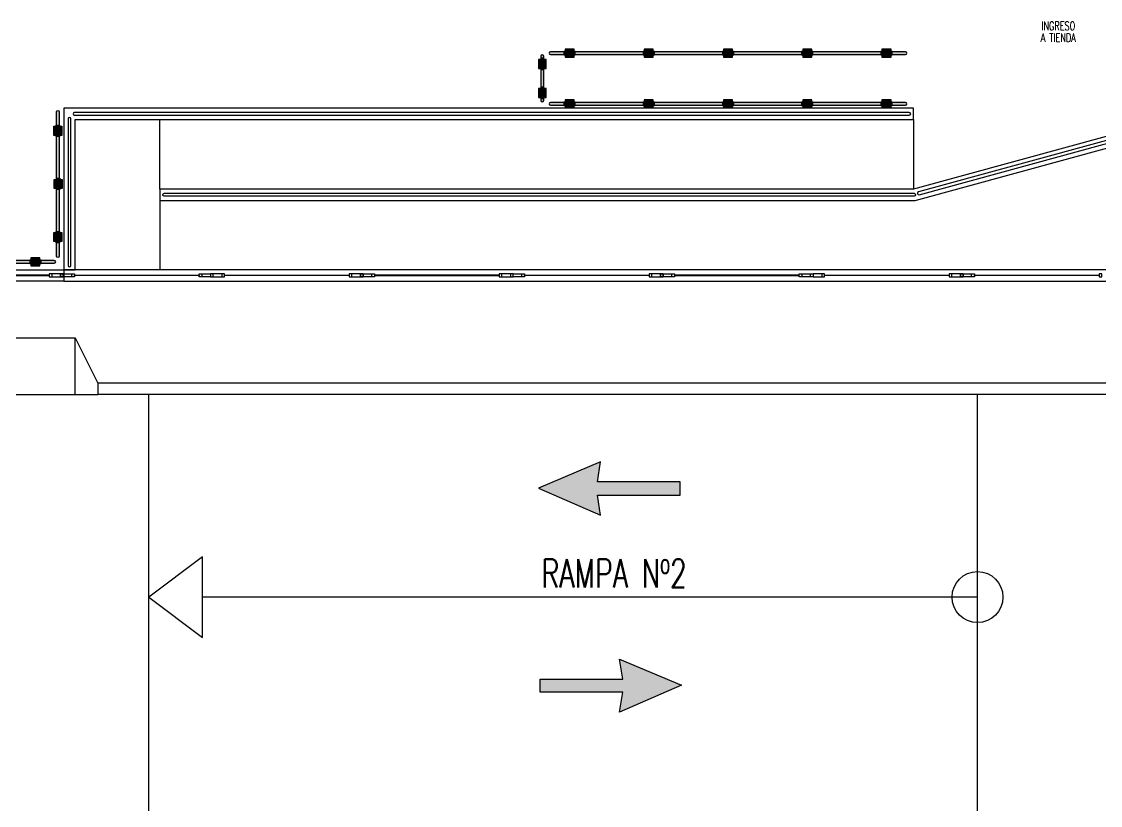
# Model space of a CAD drawing. Header units: millimetres. Extents: x -579 to 213, y -67 to 509.
# Drawn here: x -20.74 to -1.68, y -15.5 to -1.66 of the extents above; entities that cross this region are included whole.
import ezdxf
from ezdxf.enums import TextEntityAlignment as Align
from ezdxf.xclip import XClip

# ---------------------------------------------------------------- set-up
doc = ezdxf.new("R2010")
doc.units = ezdxf.units.MM
doc.header["$LTSCALE"] = 0.1
for name, color, linetype in [('X REF - ANELO INST bind$0$X REF - ANELO EXT$0$A-CORDONES', 8, 'Continuous'), ('X REF - ANELO INST bind$0$X REF - ANELO EXT$0$A-VISTAS', 8, 'Continuous'), ('X REF - ANELO INST bind$0$X REF - ANELO EXT$0$C-METALICA', 8, 'Continuous'), ('X REF - ANELO INST bind$0$X REF - ANELO EXT$0$D-BARANDA', 8, 'Continuous'), ('X REF - ANELO INST bind$0$X REF - ANELO EXT$0$D-PARACHOQUE', 8, 'Continuous'), ('X REF - ANELO INST bind$0$X REF - ANELO EXT$0$E-TXT CALLES', 7, 'Continuous'), ('X REF - ANELO INST bind$0$X REF - ANELO EXT$0$P-PINT VIAL BLANCA FLECHAS', 9, 'Continuous'), ('X REF - ANELO INST bind$0$X REF - ANELO EXT$0$R-NOMBRE LOCAL', 7, 'Continuous'), ('X REF - ANELO INST bind$0$X REF - ANELO EXT$0$RLV-AUXILIARES', 252, 'Continuous'), ('X REF - ANELO INST bind$0$X REF - ANELO EXT$0$RLV-CORDONES', 8, 'Continuous')]:
    doc.layers.add(name, color=color, linetype=linetype)
doc.styles.add('X REF - ANELO INST bind$0$X REF - ANELO EXT$0$ROMAND', font='romand.shx', dxfattribs={"width": 0.8})
doc.styles.add('X REF - ANELO INST bind$0$X REF - ANELO EXT$0$VAUX', font='romans.shx', dxfattribs={"width": 0.85})

# ---------------------------------------------------------------- blocks, each defined once
blk = doc.blocks.new('X REF - ANELO INST bind$0$X REF - ANELO EXT$0$N Local')
at = {"layer": 'X REF - ANELO INST bind$0$X REF - ANELO EXT$0$R-NOMBRE LOCAL', "lineweight": 0, "style": 'X REF - ANELO INST bind$0$X REF - ANELO EXT$0$VAUX', "width": 0.85}
for p in [(6337.572, -934.455), (6337.572, -934.715)]:
    blk.add_attdef('NOMBRE', text='', height=0.182, dxfattribs=at).set_placement(p, align=Align.CENTER)
blk = doc.blocks.new('X REF - ANELO INST bind$0$X REF - ANELO EXT$0$PLT - Parachoque pie')
at = {"layer": 'X REF - ANELO INST bind$0$X REF - ANELO EXT$0$D-PARACHOQUE'}
blk.add_hatch(color=254, dxfattribs=at).paths.add_polyline_path([(0, 0.16), (0.14, 0.16), (0.14, 0), (0, 0)])
h = blk.add_hatch(color=253, dxfattribs=at)
h.paths.add_polyline_path([(0.041, 0.18), (0.099, 0.18), (0.099, 0.12), (0.041, 0.12)])
h.paths.add_polyline_path([(0.04, 0.12), (0.1, 0.12), (0.1, 0.04), (0.04, 0.04)])
h.paths.add_polyline_path([(0.041, 0.04), (0.099, 0.04), (0.099, -0.02), (0.041, -0.02)])
for points in [[(0, 0.16), (0.14, 0.16), (0.14, 0), (0, 0)], [(0.04, 0.12), (0.1, 0.12), (0.1, 0.04), (0.04, 0.04)], [(0.041, 0.18), (0.099, 0.18), (0.099, 0.12), (0.041, 0.12)], [(0.041, 0.04), (0.099, 0.04), (0.099, -0.02), (0.041, -0.02)]]:
    blk.add_lwpolyline(points, close=True, dxfattribs=at)
for centre in [(0.018, 0.14, -0.012), (0.018, 0.02, -0.012), (0.122, 0.14, -0.012), (0.122, 0.02, -0.012)]:
    blk.add_circle(centre, 0.00498, dxfattribs=at)
blk = doc.blocks.new('X REF - ANELO INST bind$0$X REF - ANELO EXT')
at = {"layer": 'X REF - ANELO INST bind$0$X REF - ANELO EXT$0$D-PARACHOQUE'}
h = blk.add_hatch(color=253, dxfattribs=at)
edge = h.paths.add_edge_path()
edge.add_line((-11.567, -2.276), (-11.567, -3.057))
edge.add_arc((-11.542, -3.057), 0.025, 180, 360)
edge.add_line((-11.517, -3.057), (-11.517, -2.276))
edge.add_arc((-11.542, -2.276), 0.025, 0, 180)
h = blk.add_hatch(color=253, dxfattribs=at)
edge = h.paths.add_edge_path()
edge.add_line((-11.396, -2.244), (-5.126, -2.244))
edge.add_arc((-5.126, -2.219), 0.025, 270, 450)
edge.add_line((-5.126, -2.194), (-11.396, -2.194))
edge.add_arc((-11.396, -2.219), 0.025, 90, 270)
h = blk.add_hatch(color=253, dxfattribs=at)
edge = h.paths.add_edge_path()
edge.add_line((-20.126, -5.801), (-20.126, -3.256))
edge.add_arc((-20.101, -3.256), 0.025, 0, 180, ccw=False)
edge.add_line((-20.076, -3.256), (-20.076, -5.801))
edge.add_arc((-20.101, -5.801), 0.025, -180, 0, ccw=False)
h = blk.add_hatch(color=253, dxfattribs=at)
edge = h.paths.add_edge_path()
edge.add_line((-11.396, -3.139), (-5.126, -3.139))
edge.add_arc((-5.126, -3.114), 0.025, 270, 450)
edge.add_line((-5.126, -3.089), (-11.396, -3.089))
edge.add_arc((-11.396, -3.114), 0.025, 90, 270)
h = blk.add_hatch(color=253, dxfattribs=at)
edge = h.paths.add_edge_path()
edge.add_line((-23.634, -5.93), (-20.164, -5.93))
edge.add_arc((-20.164, -5.905), 0.025, 270, 450)
edge.add_line((-20.164, -5.88), (-23.634, -5.88))
edge.add_arc((-23.634, -5.905), 0.025, 90, 270)
at = {"layer": 'X REF - ANELO INST bind$0$X REF - ANELO EXT$0$P-PINT VIAL BLANCA FLECHAS', "ltscale": 0.1, "extrusion": (-3.6253e-19, 4.59844e-06, 1)}
blk.add_hatch(color=9, dxfattribs=at).paths.add_polyline_path([(-10.514, -10.374), (-10.568, -10.023), (-9.108, -10.023), (-9.108, -9.789), (-10.568, -9.789), (-10.514, -9.437), (-11.608, -9.9)])
at = {"layer": 'X REF - ANELO INST bind$0$X REF - ANELO EXT$0$P-PINT VIAL BLANCA FLECHAS', "ltscale": 0.1, "extrusion": (-3.391e-19, 4.59844e-06, 1)}
blk.add_hatch(color=9, dxfattribs=at).paths.add_polyline_path([(-10.176, -13.855), (-10.122, -13.503), (-11.582, -13.503), (-11.582, -13.269), (-10.122, -13.269), (-10.176, -12.917), (-9.082, -13.38)])
at = {"layer": 'X REF - ANELO INST bind$0$X REF - ANELO EXT$0$A-CORDONES'}
blk.add_lwpolyline([(-4.983, -3.391), (-4.983, -3.191), (-19.997, -3.191), (-19.997, -6.047), (-19.797, -6.047), (-19.797, -3.391)], close=True, dxfattribs=at)
blk.add_lwpolyline([(2.887, -3.391), (2.887, -3.191), (0.253, -3.191), (-4.983, -4.619), (-18.297, -4.619), (-18.297, -4.819), (-4.956, -4.819), (0.279, -3.391), (2.887, -3.391)], dxfattribs=at)
at = {"layer": 'X REF - ANELO INST bind$0$X REF - ANELO EXT$0$A-VISTAS'}
for p, q in [((-18.297, -4.619), (-18.297, -3.391)), ((-4.983, -3.391), (-4.983, -4.619)), ((-18.297, -4.819), (-18.297, -6.047))]:
    blk.add_line(p, q, dxfattribs=at)
blk.add_lwpolyline([(-24.125, -6.047), (-19.997, -6.047), (-19.997, -6.247), (-24.125, -6.247)], close=True, dxfattribs=at)
blk.add_lwpolyline([(-19.997, -6.047), (-19.997, -6.047), (-19.997, -6.247), (0.485, -6.247), (0.485, -6.047), (-19.797, -6.047), (-19.797, -6.047), (-19.797, -6.047), (-19.997, -6.047)], dxfattribs=at)
at = {"layer": 'X REF - ANELO INST bind$0$X REF - ANELO EXT$0$C-METALICA'}
for p, q in [((-20.055, -6.117), (-20.205, -6.117)), ((-20.205, -6.167), (-20.055, -6.167)), ((-20.005, -6.117), (-19.855, -6.117)), ((-19.855, -6.167), (-20.005, -6.167)), ((-17.556, -6.117), (-17.406, -6.117)), ((-17.406, -6.167), (-17.556, -6.167)), ((-17.206, -6.117), (-17.356, -6.117)), ((-17.356, -6.167), (-17.206, -6.167)), ((-14.756, -6.117), (-14.906, -6.117)), ((-14.906, -6.167), (-14.756, -6.167)), ((-14.706, -6.117), (-14.556, -6.117)), ((-14.556, -6.167), (-14.706, -6.167)), ((-12.106, -6.117), (-12.256, -6.117)), ((-12.256, -6.167), (-12.106, -6.167)), ((-12.056, -6.117), (-11.906, -6.117)), ((-11.906, -6.167), (-12.056, -6.167)), ((-9.456, -6.117), (-9.606, -6.117)), ((-9.606, -6.167), (-9.456, -6.167)), ((-9.406, -6.117), (-9.256, -6.117)), ((-9.256, -6.167), (-9.406, -6.167)), ((-6.956, -6.117), (-6.806, -6.117)), ((-6.806, -6.167), (-6.956, -6.167)), ((-6.606, -6.117), (-6.756, -6.117)), ((-6.606, -6.117), (-6.756, -6.117)), ((-6.756, -6.167), (-6.606, -6.167)), ((-6.756, -6.167), (-6.606, -6.167)), ((-4.156, -6.117), (-4.306, -6.117)), ((-4.306, -6.167), (-4.156, -6.167)), ((-4.106, -6.117), (-3.956, -6.117)), ((-3.956, -6.167), (-4.106, -6.167))]:
    blk.add_line(p, q, dxfattribs=at)
for points in [[(-20.255, -6.137), (-21.754, -6.137), (-21.754, -6.147), (-20.255, -6.147)], [(-20.255, -6.167), (-20.205, -6.167), (-20.205, -6.117), (-20.255, -6.117)], [(-20.055, -6.167), (-20.005, -6.167), (-20.005, -6.117), (-20.055, -6.117)], [(-20.005, -6.167), (-20.055, -6.167), (-20.055, -6.117), (-20.005, -6.117)], [(-20.005, -6.117), (-20.055, -6.117), (-20.055, -6.167), (-20.005, -6.167)], [(-19.855, -6.117), (-19.805, -6.117), (-19.805, -6.167), (-19.855, -6.167)], [(-17.606, -6.147), (-19.805, -6.147), (-19.805, -6.137), (-17.606, -6.137)], [(-17.606, -6.117), (-17.556, -6.117), (-17.556, -6.167), (-17.606, -6.167)], [(-17.356, -6.117), (-17.406, -6.117), (-17.406, -6.167), (-17.356, -6.167)], [(-17.156, -6.117), (-17.206, -6.117), (-17.206, -6.167), (-17.156, -6.167)], [(-14.956, -6.147), (-17.156, -6.147), (-17.156, -6.137), (-14.956, -6.137)], [(-14.906, -6.117), (-14.956, -6.117), (-14.956, -6.167), (-14.906, -6.167)], [(-14.706, -6.117), (-14.756, -6.117), (-14.756, -6.167), (-14.706, -6.167)], [(-14.756, -6.117), (-14.706, -6.117), (-14.706, -6.167), (-14.756, -6.167)], [(-14.556, -6.117), (-14.506, -6.117), (-14.506, -6.167), (-14.556, -6.167)], [(-14.506, -6.147), (-12.306, -6.147), (-12.306, -6.137), (-14.506, -6.137)], [(-12.256, -6.117), (-12.306, -6.117), (-12.306, -6.167), (-12.256, -6.167)], [(-12.056, -6.117), (-12.106, -6.117), (-12.106, -6.167), (-12.056, -6.167)], [(-11.906, -6.117), (-11.856, -6.117), (-11.856, -6.167), (-11.906, -6.167)], [(-9.656, -6.147), (-11.856, -6.147), (-11.856, -6.137), (-9.656, -6.137)], [(-9.606, -6.117), (-9.656, -6.117), (-9.656, -6.167), (-9.606, -6.167)], [(-9.456, -6.117), (-9.406, -6.117), (-9.406, -6.167), (-9.456, -6.167)], [(-9.406, -6.117), (-9.456, -6.117), (-9.456, -6.167), (-9.406, -6.167)], [(-9.256, -6.117), (-9.206, -6.117), (-9.206, -6.167), (-9.256, -6.167)], [(-9.206, -6.147), (-7.006, -6.147), (-7.006, -6.137), (-9.206, -6.137)], [(-7.006, -6.117), (-6.956, -6.117), (-6.956, -6.167), (-7.006, -6.167)], [(-6.806, -6.117), (-6.756, -6.117), (-6.756, -6.167), (-6.806, -6.167)], [(-6.556, -6.117), (-6.606, -6.117), (-6.606, -6.167), (-6.556, -6.167)], [(-6.556, -6.117), (-6.606, -6.117), (-6.606, -6.167), (-6.556, -6.167)], [(-4.356, -6.147), (-6.556, -6.147), (-6.556, -6.137), (-4.356, -6.137)], [(-4.306, -6.117), (-4.356, -6.117), (-4.356, -6.167), (-4.306, -6.167)], [(-4.106, -6.117), (-4.156, -6.117), (-4.156, -6.167), (-4.106, -6.167)], [(-4.156, -6.117), (-4.106, -6.117), (-4.106, -6.167), (-4.156, -6.167)], [(-3.956, -6.117), (-3.906, -6.117), (-3.906, -6.167), (-3.956, -6.167)], [(-1.706, -6.147), (-3.906, -6.147), (-3.906, -6.137), (-1.706, -6.137)], [(-1.656, -6.117), (-1.706, -6.117), (-1.706, -6.167), (-1.656, -6.167)]]:
    blk.add_lwpolyline(points, close=True, dxfattribs=at)
at = {"layer": 'X REF - ANELO INST bind$0$X REF - ANELO EXT$0$D-BARANDA'}
for points in [[(-19.872, -5.97), (-19.872, -3.382, 0.995994), (-19.922, -3.382), (-19.922, -5.97, 0.903922)], [(-19.811, -3.316), (-5.058, -3.316, 0.995994), (-5.058, -3.266), (-19.811, -3.266, 0.903922)], [(-4.883, -4.719), (0.232, -3.323, 0.995994), (0.219, -3.275), (-4.897, -4.67, 0.903922)], [(-4.969, -4.744), (-18.222, -4.744, -0.995994), (-18.222, -4.694), (-4.969, -4.694, -0.903922)]]:
    blk.add_lwpolyline(points, format="xyb", close=True, dxfattribs=at)
at = {"layer": 'X REF - ANELO INST bind$0$X REF - ANELO EXT$0$D-PARACHOQUE'}
for points in [[(-11.567, -2.276), (-11.567, -3.057, 1), (-11.517, -3.057), (-11.517, -2.276, 1), (-11.567, -2.276), (-11.567, -2.276)], [(-11.396, -2.244), (-5.126, -2.244, 1), (-5.126, -2.194), (-11.396, -2.194, 1), (-11.396, -2.244), (-11.396, -2.244)], [(-20.126, -5.801), (-20.126, -3.256, -1), (-20.076, -3.256), (-20.076, -5.801, -1), (-20.126, -5.801), (-20.126, -5.801)], [(-11.396, -3.139), (-5.126, -3.139, 1), (-5.126, -3.089), (-11.396, -3.089, 1), (-11.396, -3.139), (-11.396, -3.139)], [(-23.634, -5.93), (-20.164, -5.93, 1), (-20.164, -5.88), (-23.634, -5.88, 1), (-23.634, -5.93), (-23.634, -5.93)]]:
    blk.add_lwpolyline(points, format="xyb", dxfattribs=at)
at = {"layer": 'X REF - ANELO INST bind$0$X REF - ANELO EXT$0$P-PINT VIAL BLANCA FLECHAS', "color": 9, "linetype": 'Continuous', "extrusion": (-3.6253e-19, 4.59844e-06, 1), "elevation": -0.001}
blk.add_lwpolyline([(-9.108, -9.789), (-10.568, -9.789), (-10.514, -9.437), (-11.608, -9.9), (-10.514, -10.374), (-10.568, -10.023), (-9.108, -10.023)], close=True, dxfattribs=at)
at = {"layer": 'X REF - ANELO INST bind$0$X REF - ANELO EXT$0$P-PINT VIAL BLANCA FLECHAS', "color": 9, "linetype": 'Continuous', "extrusion": (-3.3966e-19, 4.59844e-06, 1), "elevation": 0}
blk.add_lwpolyline([(-11.582, -13.269), (-10.122, -13.269), (-10.176, -12.917), (-9.082, -13.38), (-10.176, -13.855), (-10.122, -13.503), (-11.582, -13.503)], close=True, dxfattribs=at)
at = {"layer": 'X REF - ANELO INST bind$0$X REF - ANELO EXT$0$RLV-AUXILIARES'}
for p, q in [((-18.497, -16.877), (-18.497, -8.247)), ((-3.853, -16.493), (-3.853, -8.247)), ((-3.853, -11.823), (-17.544, -11.823))]:
    blk.add_line(p, q, dxfattribs=at)
blk.add_lwpolyline([(-17.544, -12.537), (-17.544, -11.11), (-18.497, -11.823), (-17.544, -12.537)], dxfattribs=at)
blk.add_circle((-3.853, -11.823), 0.45, dxfattribs=at)
at = {"layer": 'X REF - ANELO INST bind$0$X REF - ANELO EXT$0$RLV-CORDONES', "color": 253}
for p, q in [((-28.847, -7.247), (-19.797, -7.247)), ((-19.797, -7.247), (-19.396, -8.047)), ((-19.797, -8.247), (-19.797, -7.247)), ((-19.396, -8.047), (-19.396, -8.247)), ((-29.249, -8.247), (-19.396, -8.247))]:
    blk.add_line(p, q, dxfattribs=at)
blk.add_lwpolyline([(1.326, -8.047), (-19.396, -8.047)], dxfattribs=at)
at = {"layer": 'X REF - ANELO INST bind$0$X REF - ANELO EXT$0$RLV-CORDONES'}
blk.add_lwpolyline([(1.326, -8.247), (-19.396, -8.247)], dxfattribs=at)
ref = blk.add_blockref('X REF - ANELO INST bind$0$X REF - ANELO EXT$0$N Local', (5067.632, 745.751, -0.004), dxfattribs=dict(xscale=-0.7999999999999545, yscale=0.8000000000000114, zscale=0.8))
ref.add_attrib('NOMBRE', 'INGRESO', dxfattribs={"layer": 'X REF - ANELO INST bind$0$X REF - ANELO EXT$0$R-NOMBRE LOCAL', "lineweight": 0, "height": 0.15, "style": 'X REF - ANELO INST bind$0$X REF - ANELO EXT$0$VAUX', "width": 0.7}).set_placement((-2.425, -1.813, -0.004), align=Align.CENTER)
ref.add_attrib('NOMBRE', 'A TIENDA', dxfattribs={"layer": 'X REF - ANELO INST bind$0$X REF - ANELO EXT$0$R-NOMBRE LOCAL', "lineweight": 0, "height": 0.15, "style": 'X REF - ANELO INST bind$0$X REF - ANELO EXT$0$VAUX', "width": 0.7}).set_placement((-2.425, -2.021, -0.004), align=Align.CENTER)
at = {"xscale": -1}
for p, rotation in [((-11.141, -2.289), 270), ((-9.741, -2.289), 270), ((-8.341, -2.289), 270), ((-6.941, -2.289), 270), ((-5.541, -2.289), 270), ((-11.612, -2.331), 180), ((-11.612, -2.842), 180), ((-11.141, -3.184), 270), ((-9.741, -3.184), 270), ((-8.341, -3.184), 270), ((-6.941, -3.184), 270), ((-5.541, -3.184), 270), ((-20.579, -5.975), 270)]:
    blk.add_blockref('X REF - ANELO INST bind$0$X REF - ANELO EXT$0$PLT - Parachoque pie', p, dxfattribs=dict(at, rotation=rotation))
for p in [(-20.171, -3.671), (-20.166, -4.609), (-20.171, -5.546)]:
    blk.add_blockref('X REF - ANELO INST bind$0$X REF - ANELO EXT$0$PLT - Parachoque pie', p)
at = {"layer": 'X REF - ANELO INST bind$0$X REF - ANELO EXT$0$E-TXT CALLES', "insert": (-15.853, -11.154, 0), "char_height": 0.5, "width": 11.44355, "attachment_point": 1, "style": 'X REF - ANELO INST bind$0$X REF - ANELO EXT$0$ROMAND'}
blk.add_mtext('\\pi4.2968;{\\Fromans|c0;\\W0.7;RAMPA Nº2}', dxfattribs=at)
blk = doc.blocks.new('X REF - ANELO INST bind$0$X REF - ANELO')
blk.add_blockref('X REF - ANELO INST bind$0$X REF - ANELO EXT', (0, 0))
blk = doc.blocks.new('X REF - ANELO INST bind')
ref = blk.add_blockref('X REF - ANELO INST bind$0$X REF - ANELO', (0, 0))
XClip(ref).set_block_clipping_path([(-76.9680737415, -24.7711317477), (92.9860355418, 61.1669630168)])

msp = doc.modelspace()

# ---------------------------------------------------------------- block references
msp.add_blockref('X REF - ANELO INST bind', (0, 0))

doc.saveas('drawing.dxf')
